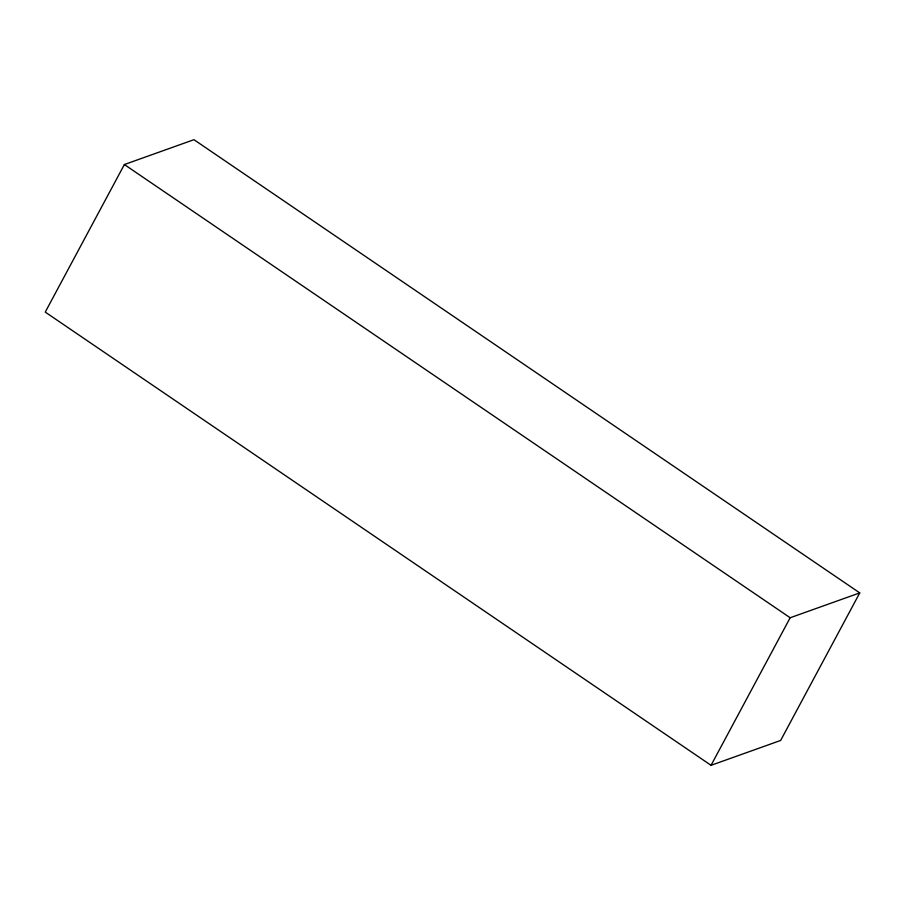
<?xml version="1.0" encoding="UTF-8"?>
<svg xmlns="http://www.w3.org/2000/svg" width="905" height="905" viewBox="0 0 905 905"><rect width="100%" height="100%" fill="white"/><g stroke="black" fill="none" stroke-linecap="round" stroke-linejoin="round"><path stroke-width="1.36" d="M124.37 164.54L45.25 312.101L711.047 765.313L780.63 740.46L859.75 592.899L193.953 139.687L124.37 164.54L790.167 617.753L859.75 592.899M711.047 765.313L790.167 617.753"/></g></svg>
